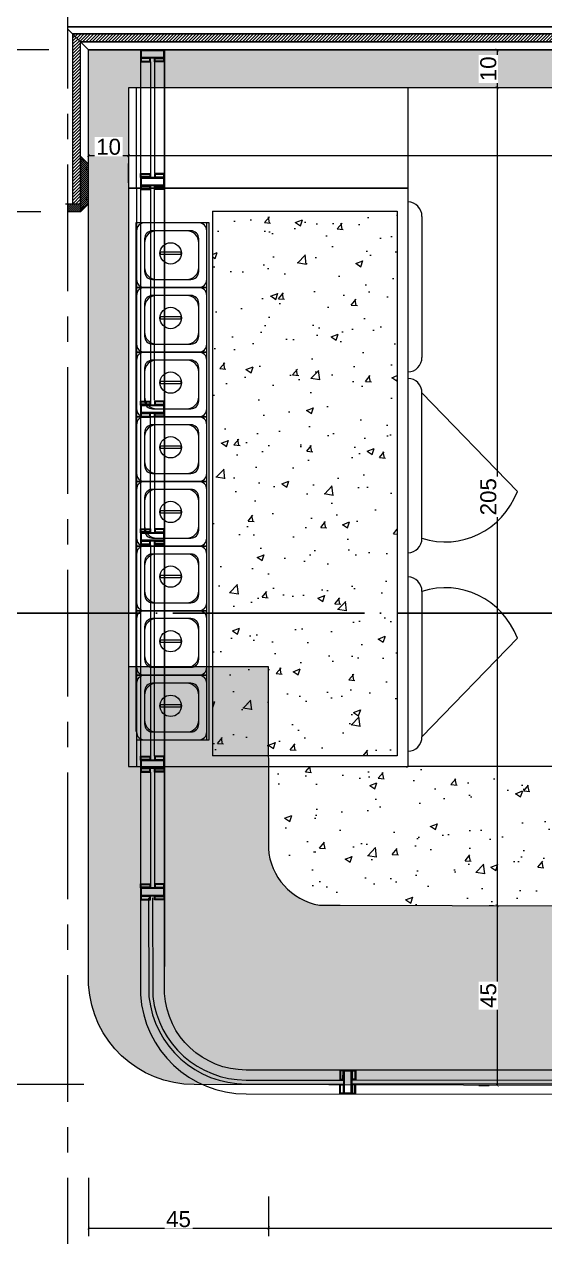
# Model space of a CAD drawing. Header units: millimetres. Extents: x 29001 to 40804, y -8833 to -5892.
# Drawn here: x 35326 to 35456.4, y -6390.7 to -6086.9 of the extents above; entities that cross this region are included whole.
import ezdxf

# ---------------------------------------------------------------- set-up
doc = ezdxf.new("R2010")
doc.units = ezdxf.units.MM
doc.linetypes.add('CENTER', pattern=[50.79999999999998, 31.75, -6.349999999999998, 6.349999999999998, -6.349999999999998])
doc.linetypes.add('DASHDOT', pattern=[14, 12, -1, 0, -1])
doc.layers.get('0').update_dxf_attribs({"lineweight": 0})
doc.layers.get('Defpoints').update_dxf_attribs({"lineweight": 0})
for name, color, linetype, lineweight in [('Auto-Yazi', 7, 'Continuous', 0), ('mutfak-Ekipman', 4, 'Continuous', 0), ('xxx_Auto_Duvar_Yesil Alcipan', 93, 'Continuous', 0), ('xxx_Auto_Element_Dograma Cam', 140, 'Continuous', 0), ('xxx_Auto_Element_Dograma Metal', 211, 'Continuous', 0), ('xxx_Auto_Kaplama_Ahşap', 34, 'Continuous', 0), ('xxx_Auto_Kaplama_Ahşap Tarama', 16, 'Continuous', 0), ('xxx_Auto_Kaplama_Mermer', 23, 'Continuous', 0), ('xxx_Auto_Kaplama_Mermer Tarama @ 1', 45, 'Continuous', 0), ('xxx_Auto_Konstruksiyon_Metal Ince', 161, 'Continuous', 0), ('xxx_Auto_Olcu_Ic', 33, 'Continuous', 0), ('xxx_Auto_Yardimci_Aks', 30, 'CENTER', 0)]:
    doc.layers.add(name, color=color, linetype=linetype, lineweight=lineweight)
doc.styles.add('AUTOBAN', font='')
doc.styles.get('AUTOBAN').set_extended_font_data('Helvetica Normal Tr')
doc.dimstyles.new('AUTO_DIM_1-20', dxfattribs={"dimtxt": 4, "dimasz": 0.75, "dimexe": 2, "dimexo": 10, "dimgap": 0.2, "dimtad": 1, "dimdec": 0, "dimrnd": 0.5, "dimdsep": 46, "dimtxsty": 'AUTOBAN', "dimblk": 'ARCHTICK', "dimcen": 2, "dimclrd": 256, "dimclre": 256, "dimclrt": 256, "dimadec": 0, "dimazin": 0, "dimtfac": 1, "dimtdec": 0, "dimtix": 1, "dimtofl": 0, "dimtmove": 1, "dimatfit": 3, "dimfxl": 1, "dimtolj": 1, "dimtzin": 0, "dimlwd": -1, "dimlwe": -1, "dimarcsym": 0})

# ---------------------------------------------------------------- blocks, each defined once
blk = doc.blocks.new('GN - 17.6-16.2')
at = {"color": 33}
for points in [[(6.800000000002909, -5.457000000000001e-12), (-6.800000000002909, 5.457000000000001e-12, 0.4142135623731128), (-8.80000000000291, -1.999999999994543), (-8.80000000000291, -14.19999999999527, 0.4142135623730951), (-6.800000000002909, -16.19999999999527), (6.800000000002909, -16.19999999999891, 0.4142135623730774), (8.80000000000291, -14.19999999999891), (8.80000000000291, -2.000000000005456, 0.4142135623730951)], [(4.800000000002909, -2.000000000005456), (-4.800000000002909, -1.99999999999818, 0.4142135623731679), (-6.800000000002909, -3.999999999998181), (-6.800000000002909, -12.19999999999527, 0.4142135623731363), (-4.800000000002909, -14.19999999999527), (4.800000000002909, -14.20000000000072, 0.4142135623730466), (6.800000000002909, -12.20000000000073), (6.800000000002909, -4.000000000005456, 0.4142135623730542)]]:
    blk.add_lwpolyline(points, format="xyb", close=True, dxfattribs=at)
at = {"color": 251}
blk.add_lwpolyline([(2.372224051097873, -7.369509254478543), (-2.876276907292776, -7.369509254478543), (-2.876276907292776, -7.894067873601669), (2.372224051097873, -7.894067873601669)], close=True, dxfattribs=at)
blk.add_circle((-0.2520264281047275, -7.64950925447738), 2.676163732368529, dxfattribs=at)
blk = doc.blocks.new('GN - K. 1-6')
at = {"color": 33}
blk.add_lwpolyline([(0, -16.19999999999891), (0, 0), (-17.60000000000582, 0), (-17.60000000000582, -16.19999999999891)], close=True, dxfattribs=at)
blk.add_lwpolyline([(-2, -11.19999999999891), (-2, -5, 0.4142135623730951), (-5, -2), (-12.60000000000582, -2, 0.4142135623731021), (-15.60000000000582, -5), (-15.60000000000582, -11.19999999999891, 0.4142135623730951), (-12.60000000000582, -14.19999999999891), (-5, -14.19999999999891, 0.4142135623730951)], format="xyb", close=True, dxfattribs=at)
blk = doc.blocks.new('A$C309A7591')
at = {"layer": 'mutfak-Ekipman'}
for name, p in [('GN - 17.6-16.2', (8.799970277774264, 16.19999649784586)), ('GN - K. 1-6', (17.59997027777717, 16.19999649784586))]:
    blk.add_blockref(name, p, dxfattribs=at)
blk = doc.blocks.new('A$C0DB76C52')
h = blk.add_hatch()
h.set_pattern_fill('AR-CONC', color=253, scale=0.1)
h.set_pattern_definition([(49.99999999999999, (8074.957668484072, 69430.91316468277), (18.2184668996004, -1.593908553890309), [1.905, -20.955]), (355, (8074.957668484072, 69430.91316468277), (-3.524342142496934, 19.10568452390352), [1.524, -16.764058417]), (100.4514447, (8076.475869184073, 69430.78033933278), (14.69412470903533, 17.51177519121951), [1.61900088, -17.80902446]), (46.18420000000002, (8074.957668484072, 69435.99316468278), (27.10790408921299, -4.204232793272715), [2.857499999999999, -31.43249999999999]), (96.63555760999996, (8077.216658484072, 69435.64281468277), (23.7404134051503, 24.74261245977215), [2.428502314, -26.713560816]), (351.1841511700001, (8074.957668484072, 69435.99316468278), (23.74041340649771, 24.74261245855327), [2.285996707, -25.145973192]), (21, (8077.497668484072, 69434.72316468277), (15.16143912691325, -10.22651981870876), [1.905, -20.955]), (326.0000000000001, (8077.497668484072, 69434.72316468277), (6.180202834764708, 18.41879661223193), [1.524, -16.764]), (71.45144499999999, (8078.761121744073, 69433.87095469277), (21.34164192787162, 8.192276888590525), [1.61900088, -17.80899376]), (37.50000000000001, (8074.957668484072, 69430.91316468277), (0.3088603250591817, 8.455503887315311), [0, -16.5608, 0, -17.018, 0, -16.8275]), (7.499999999999999, (8074.957668484072, 69430.91316468277), (6.681966251030575, 10.01805748181195), [0, -9.7028, 0, -16.1798, 0, -6.413500000000001]), (327.5, (8069.293468484072, 69430.91316468277), (13.55905951668714, -0.5728743992673444), [0, -6.350000000000001, 0, -19.812, 0, -26.289]), (317.5, (8066.753468484072, 69430.91316468277), (14.81291813860181, 2.542649103333303), [0, -8.255, 0, -13.1572, 0, -18.669])])
h.paths.add_polyline_path([(67.30825264108717, 139.1584377904073), (21.01030891237314, 139.1584377904073), (21.01030891237315, 2.629293401376344), (67.30825264108717, 2.629293401376344)])
at = {"color": 4, "linetype": 'Continuous'}
for p, q in [((69.99995626407326, 144.8999785163178), (-4.373557749204338e-05, 144.8999785163178)), ((-4.373557749204338e-05, 144.8999785163178), (-4.373557749204338e-05, -2.148369094356894e-05)), ((1.999956264393404, 144.8999785163178), (1.999956264393404, -2.148369094356894e-05)), ((69.99995626407326, -2.148369094356894e-05), (69.99995626407326, 144.8999785163178)), ((-4.373557749204338e-05, -2.148369094356894e-05), (69.99995626407326, -2.148369094356894e-05))]:
    blk.add_line(p, q, dxfattribs=at)
at = {"color": 251}
for p, q in [((21.01030891237315, 139.1584377904073), (67.30825264108717, 139.1584377904073)), ((21.01030891237315, 139.1584377904073), (21.01030891237315, 2.629293401376344)), ((67.30825264108717, 139.1584377904073), (67.30825264108717, 2.629293401376344)), ((67.30825264108717, 2.629293401376344), (21.01030891237315, 2.629293401376344))]:
    blk.add_line(p, q, dxfattribs=at)
at = {"color": 251, "linetype": 'Continuous'}
for p, q in [((73.49995626407326, 137.8385326851421), (73.49995626407326, 102.481521888054)), ((73.49995626407326, 57.16045575551107), (73.49995626407326, 93.60736109592835)), ((73.49995626407326, 93.60736109592835), (97.40759682143107, 68.86295311905269)), ((73.49995626407326, 43.85391980613349), (73.49995626407326, 7.40701446570165)), ((73.49995626407326, 7.40701446570165), (97.40759682143107, 32.15142244257731))]:
    blk.add_line(p, q, dxfattribs=at)
at = {"color": 253}
for p, q in [((20.22997188294539, 136.2181070251827), (1.849020651599858, 136.2181070251827)), ((1.849020651599858, 136.2181070251827), (1.849020651599858, 118.0021070251678)), ((20.22997188294539, 118.0021070251678), (20.22997188294539, 136.2181070251827)), ((1.849020651599858, 118.0021070251678), (1.849020651599858, 99.78610702516744)), ((20.22997188294539, 99.78610702516744), (20.22997188294539, 118.0021070251678)), ((1.849020651599858, 99.78610702516744), (1.849020651599858, 81.57010702516709)), ((20.22997188294539, 81.57010702516709), (20.22997188294539, 99.78610702516744)), ((1.849020651599858, 81.57010702516709), (1.849020651599858, 63.35410702515219)), ((20.22997188294539, 63.35410702515219), (20.22997188294539, 81.57010702516709)), ((1.849020651599858, 63.35410702515219), (1.849020651599858, 45.13810702515184)), ((20.22997188294539, 45.13810702515184), (20.22997188294539, 63.35410702515219)), ((1.849020651599858, 45.13810702515184), (1.849020651599858, 26.92210702515149)), ((20.22997188294539, 26.92210702513694), (20.22997188294539, 45.13810702515184)), ((1.849020651599858, 26.92210702515149), (1.849020651599858, 8.706107025136589)), ((20.22997188294539, 6.618107025205973), (20.22997188294539, 26.92210702513694)), ((1.999956264392495, 6.618107025205973), (20.2299718829463, 6.618107025205973))]:
    blk.add_line(p, q, dxfattribs=at)
at = {"color": 251, "linetype": 'Continuous'}
for centre, major_axis, ratio, start_param, end_param in [((69.99995626407326, 137.8385326851421), (6.829839154377003e-11, 3.62249999998312), 0.9661835748784569, -1.57079632677668, 1.95137239700216e-11), ((69.99995626407326, 102.481521888054), (-6.829209647122022e-11, 3.62249999998312), 0.9661835748784569, 3.141592653570281, 4.712388980366475), ((69.99995626407326, 93.60736109592835), (6.829839154377003e-11, 3.62249999998312), 0.9661835748784569, -1.57079632677668, 1.95137239700216e-11), ((79.3173727565154, 76.44098646771454), (-1.22022478309307e-11, 20.19880242678293), 0.9661835748792266, 2.838903407453659, 4.327806218784804), ((69.99995626407326, 57.16045575551107), (1.929125037198706e-11, 3.622499999968568), 0.966183574882338, 3.141592653595305, 4.712388980389835), ((69.99995626407326, 43.85391980613349), (6.829839154377003e-11, 3.62249999998312), 0.9661835748784569, -1.57079632677668, 1.95137239700216e-11), ((79.3173727565154, 24.57338909393002), (1.728964269615079e-10, 20.19880242677213), 0.9661835748792535, -1.186213565176228, 0.3026892461445265), ((69.99995626407326, 7.40701446570165), (-6.829209647122022e-11, 3.62249999998312), 0.9661835748784569, 3.141592653570281, 4.712388980366475)]:
    blk.add_ellipse(centre, major_axis=major_axis, ratio=ratio, start_param=start_param, end_param=end_param, dxfattribs=at)
for p in [(1.99998598662205, 120.0181105273368), (1.99998598662205, 103.8181105273397), (1.99998598662205, 87.61811052734265), (1.99998598662205, 71.41811052734556), (1.99998598662205, 55.21811052734847), (1.99998598662205, 39.01811052735138), (1.99998598662205, 22.81811052735429), (1.99998598662205, 6.618110527357203)]:
    blk.add_blockref('A$C309A7591', p)
blk = doc.blocks.new('hukj')
at = {"color": 3}
for points in [[(2.999999999781721, -3.5952605685452e-05), (-2.999999999781721, 3.5952605685452e-05)], [(2.999999999781721, -3.5952605685452e-05), (-3.000000000218279, -3.484636908979155e-05)]]:
    blk.add_lwpolyline(points, dxfattribs=at)
at = {"layer": 'xxx_Auto_Element_Dograma Cam'}
for p, q in [((-0.5000000002328306, -3.000035952612961), (-0.5000000002328306, -31.00581007655637)), ((0.4978667422910803, -181.0058120170252), (0.4978667422910803, -209.0058602455647)), ((50.92267536310101, -258.1505396604653), (106.6594578477816, -258.1695666591577)), ((106.5523148063075, -259.1692094877344), (49.92346654624271, -259.1455756478081))]:
    blk.add_line(p, q, dxfattribs=at)
for points in [[(0.4999999997817213, -3.000035952648432), (0.4999999997817213, -30.80581007655928)], [(-0.4999776776749059, -34.00581007658548), (-0.5006882982852403, -88.0057155621289)], [(0.4993227473751176, -87.80571556213181), (0.5000214314932236, -34.00581007658548)], [(-0.500383495236747, -120.0057637913806), (-0.5000000002182787, -92.00571556217164)], [(0.4999999997817213, -92.0057155621289), (0.4999999997817213, -120.005763791396)], [(-0.502147620296455, -124.0057637914106), (-0.502147620296455, -177.0058120170252)], [(0.4978667422619765, -177.0058120170543), (0.4978667423201841, -124.0057637913815)], [(-0.502147620296455, -181.0058120170543), (-0.502147620296455, -209.0058602455356)]]:
    blk.add_lwpolyline(points, dxfattribs=at)
for points in [[(-0.9999506225503865, -212.5218719929253), (-0.900962435938709, -237.3124161786982, 0.3829988504449173), (23.46163056138903, -259.1674026382025), (46.9218501114301, -259.1678543739617)], [(4.14055903092958e-05, -212.5178790431637), (0.09881944058724912, -237.2557929795203, 0.3823701193851365), (23.46129561046837, -258.1674026942992), (46.92186936415237, -258.1678543741473)]]:
    blk.add_lwpolyline(points, format="xyb", dxfattribs=at)
at = {"layer": 'xxx_Auto_Element_Dograma Metal', "linetype": 'Continuous'}
for points in [[(-3.003870818392897, -2.000035952612052), (-3.003870818392897, -3.000035952612052), (-0.5000000002182787, -3.000035952612052), (-0.5000000002182787, -2.000035952612052)], [(-3.000000000218279, -2.000035952605685), (2.999999999781721, -2.000035952605685), (2.999999999781721, -3.5952605685452e-05), (-3.000000000218279, -3.5952605685452e-05)], [(-2.803870818395808, -2.200035952609142), (-2.803870818395808, -2.800035952614962), (-0.7000000002153683, -2.800035952614962), (-0.7000000002153683, -2.200035952609142)], [(-2.800000000221189, -1.800035952623148), (2.799999999784632, -1.800035952623148), (2.799999999784632, -0.200035952617327), (-2.800000000221189, -0.200035952617327)], [(2.996129181534343, -2.000035952648432), (2.996129181534343, -3.000035952648432), (0.4999999997817213, -3.000035952648432), (0.4999999997817213, -2.000035952648432)], [(2.796129181537253, -2.200035952645521), (2.796129181537253, -2.800035952651342), (0.6999999997788109, -2.800035952651342), (0.6999999997788109, -2.200035952645521)], [(-3.000383564278309, -32.00581007657001), (-3.000383564278309, -31.00581007657001), (-0.5000000002182787, -31.00581007657001), (-0.5000000002182787, -32.00581007657001)], [(2.999616435714415, -32.00581007658548), (-3.000383564285585, -32.00581007658548), (-3.000383564285585, -34.00581007658548), (2.999616435714415, -34.00581007658548)], [(-2.800383564281219, -31.80581007657293), (-2.800383564281219, -31.2058100765671), (-0.7000000002299203, -31.2058100765671), (-0.7000000002299203, -31.80581007657293)], [(2.799616435717326, -32.20581007656801), (-2.800383564288495, -32.20581007656801), (-2.800383564288495, -33.80581007657383), (2.799616435717326, -33.80581007657383)], [(2.999616435663484, -32.00581007659184), (2.999616435663484, -31.00581007659184), (0.4999999997817213, -31.00581007659184), (0.4999999997817213, -32.00581007659184)], [(2.799616435666394, -31.80581007659475), (2.799616435666394, -31.20581007658893), (0.6999999997933628, -31.20581007658893), (0.6999999997933628, -31.80581007659475)], [(-3.000383564263757, -34.00581007659912), (-3.000383564263757, -35.00581007659912), (-0.4999805936313351, -35.00581666173366), (-0.4999805936313351, -34.00581666173366)], [(-2.800383564266667, -34.20581007659621), (-2.800383564266667, -34.80581007660203), (-0.6999805936284247, -34.80581666173657), (-0.6999805936284247, -34.20581666173075)], [(2.999616435663484, -34.00581007656274), (2.999616435663484, -35.00581007656274), (0.5000167374528246, -35.00580358840307), (0.5000167374528246, -34.00580358840307)], [(2.799616435666394, -34.20581007655983), (2.799616435666394, -34.80581007656565), (0.7000167374499142, -34.80580358840598), (0.7000167374499142, -34.20580358840016)], [(-3.001066662611265, -89.00571556214254), (-3.001066662611265, -88.00571556214254), (-0.5000000002182787, -88.00571556214254), (-0.5000000002182787, -89.00571556214254)], [(2.998933337330527, -89.00571556216437), (2.998933337330527, -88.00571556216437), (0.4999999997817213, -88.00571556216437), (0.4999999997817213, -89.00571556216437)], [(2.998933337374183, -89.005715562158), (-3.001066662625817, -89.005715562158), (-3.001066662625817, -91.005715562158), (2.998933337374183, -91.005715562158)], [(-3.001066662611265, -91.00571556217164), (-3.001066662611265, -92.00571556217164), (-0.5000000002182787, -92.00571556217164), (-0.5000000002182787, -91.00571556217164)], [(-2.801066662614176, -88.80571556214545), (-2.801066662614176, -88.20571556213963), (-0.7000000002299203, -88.20571556213963), (-0.7000000002299203, -88.80571556214545)], [(2.798933337377093, -89.20571556214054), (-2.801066662628727, -89.20571556214054), (-2.801066662628727, -90.80571556214636), (2.798933337377093, -90.80571556214636)], [(2.998933337330527, -91.00571556213526), (2.998933337330527, -92.00571556213526), (0.4999999997817213, -92.00571556213526), (0.4999999997817213, -91.00571556213526)], [(2.798933337333438, -88.80571556216728), (2.798933337333438, -88.20571556216146), (0.6999999997933628, -88.20571556216146), (0.6999999997933628, -88.80571556216728)], [(-2.801066662614176, -91.20571556216873), (-2.801066662614176, -91.80571556217456), (-0.7000000002153683, -91.80571556217456), (-0.7000000002153683, -91.20571556216873)], [(2.798933337333438, -91.20571556213235), (2.798933337333438, -91.80571556213818), (0.6999999997788109, -91.80571556213818), (0.6999999997788109, -91.20571556213235)], [(-3.001066662611265, -121.0057637913806), (-3.001066662611265, -120.0057637913806), (-0.5003659194262582, -120.0057637913806), (-0.5003659194262582, -121.0057637913806)], [(2.998933337374183, -121.0057637914033), (-3.001066662625817, -121.0057637914033), (-3.001066662625817, -123.0057637914033), (2.998933337374183, -123.0057637914033)], [(-2.801066662614176, -120.8057637913835), (-2.801066662614176, -120.2057637913776), (-0.7003659194378997, -120.2057637913776), (-0.7003659194378997, -120.8057637913835)], [(2.798933337377093, -121.2057637913858), (-2.801066662628727, -121.2057637913858), (-2.801066662628727, -122.8057637913917), (2.798933337377093, -122.8057637913917)], [(2.998933337330527, -121.0057637914024), (2.998933337330527, -120.0057637914024), (0.4999999997817213, -120.0057637914024), (0.4999999997817213, -121.0057637914024)], [(2.798933337333438, -120.8057637914053), (2.798933337333438, -120.2057637913995), (0.6999999997933628, -120.2057637913995), (0.6999999997933628, -120.8057637914053)], [(-3.001066662611265, -123.0057637914242), (-3.001066662611265, -124.0057637914242), (-0.5010666626112652, -124.0057637914242), (-0.5010666626112652, -123.0057637914242)], [(-2.801066662614176, -123.2057637914213), (-2.801066662614176, -123.8057637914271), (-0.7010666626083548, -123.8057637914271), (-0.7010666626083548, -123.2057637914213)], [(2.998933337330527, -123.0057637913878), (2.998933337330527, -124.0057637913878), (0.4989333373305271, -124.0057637913878), (0.4989333373305271, -123.0057637913878)], [(2.798933337333438, -123.2057637913849), (2.798933337333438, -123.8057637913907), (0.6989333373276168, -123.8057637913907), (0.6989333373276168, -123.2057637913849)], [(-3.002133257679816, -178.0058120170388), (-3.002133257679816, -177.0058120170388), (-0.5021332576798159, -177.0058120170388), (-0.5021332576798159, -178.0058120170388)], [(2.997866742305632, -178.0058120170543), (-3.002133257694368, -178.0058120170543), (-3.002133257694368, -180.0058120170543), (2.997866742305632, -180.0058120170543)], [(-2.802133257682726, -177.8058120170417), (-2.802133257682726, -177.2058120170359), (-0.7021332576914574, -177.2058120170359), (-0.7021332576914574, -177.8058120170417)], [(2.797866742308543, -178.2058120170368), (-2.802133257697278, -178.2058120170368), (-2.802133257697278, -179.8058120170426), (2.797866742308543, -179.8058120170426)], [(2.997866742261976, -178.0058120170606), (2.997866742261976, -177.0058120170606), (0.4978667422619765, -177.0058120170606), (0.4978667422619765, -178.0058120170606)], [(2.797866742264887, -177.8058120170635), (2.797866742264887, -177.2058120170577), (0.697866742273618, -177.2058120170577), (0.697866742273618, -177.8058120170635)], [(-3.002133257665264, -180.0058120170679), (-3.002133257665264, -181.0058120170679), (-0.502133257665264, -181.0058120170679), (-0.502133257665264, -180.0058120170679)], [(-2.802133257668174, -180.205812017065), (-2.802133257668174, -180.8058120170708), (-0.7021332576623536, -180.8058120170708), (-0.7021332576623536, -180.205812017065)], [(2.997866742261976, -180.0058120170315), (2.997866742261976, -181.0058120170315), (0.4978667422619765, -181.0058120170315), (0.4978667422619765, -180.0058120170315)], [(2.797866742264887, -180.2058120170286), (2.797866742264887, -180.8058120170344), (0.6978667422590661, -180.8058120170344), (0.6978667422590661, -180.2058120170286)], [(-3.002133257679816, -210.0058602455492), (-3.002133257679816, -209.0058602455492), (-0.5021332576798159, -209.0058602455492), (-0.5021332576798159, -210.0058602455492)], [(-2.802133257682726, -209.8058602455521), (-2.802133257682726, -209.2058602455463), (-0.7021332576914574, -209.2058602455463), (-0.7021332576914574, -209.8058602455521)], [(2.997866742261976, -210.0058602455711), (2.997866742261976, -209.0058602455711), (0.4978667422619765, -209.0058602455711), (0.4978667422619765, -210.0058602455711)], [(2.797866742264887, -209.805860245574), (2.797866742264887, -209.2058602455681), (0.697866742273618, -209.2058602455681), (0.697866742273618, -209.805860245574)], [(2.997866742305632, -210.005860245572), (-3.002133257694368, -210.005860245572), (-3.002133257694368, -212.005860245572), (2.997866742305632, -212.005860245572)], [(-3.002133257665264, -212.0058602455929), (-3.002133257665264, -213.0058602455929), (-0.5027054863676312, -212.9951627216697), (-0.5027054863676312, -211.9951627216697)], [(2.797866742308543, -210.2058602455545), (-2.802133257697278, -210.2058602455545), (-2.802133257697278, -211.8058602455603), (2.797866742308543, -211.8058602455603)], [(-2.802133257668174, -212.20586024559), (-2.802133257668174, -212.8058602455958), (-0.7027054863647209, -212.7951627216726), (-0.7027054863647209, -212.1951627216667)], [(2.997866742261976, -212.0058602455565), (3.000006785659934, -213.0058602454983), (0.4978789008382591, -213.0093471389091), (0.4978789008382591, -212.0093471389091)], [(2.797866742264887, -212.2058602455536), (2.797866742264887, -212.8058602455594), (0.6978789008353488, -212.809347138912), (0.6978789008353488, -212.2093471389062)], [(47.92191631987953, -255.6678879435822), (46.92191632009781, -255.6678665331583), (46.91837590095383, -258.1678542993504), (47.918375900721, -258.1678757097816)], [(47.72191203784314, -255.8678836614545), (47.12191203796829, -255.8678708151965), (47.11838018299022, -257.9678585814927), (47.71838018285052, -257.9678714277434)], [(49.92191631939932, -255.6679307643917), (49.92178785685974, -261.6679307630193), (47.92178785731812, -261.6678879421652), (47.9219163198577, -255.6678879435376)], [(49.72191203738475, -255.8679264822567), (49.72179213899653, -261.4679264809738), (48.12179213936906, -261.4678922243011), (48.12191203774273, -255.867892225584)], [(49.92191631940659, -255.6679307644354), (50.92191631916648, -255.6679521748583), (50.92186279311863, -258.1679521742853), (49.92186279333691, -258.1679307638615)], [(50.12191203726979, -255.8679350464736), (50.72191203713737, -255.8679478927297), (50.72186707524816, -257.9679478922399), (50.1218670753733, -257.9679350459819)], [(47.92178785729629, -261.6678879421352), (46.92178785752185, -261.6678665317122), (46.93253889525658, -259.1684389900311), (47.93253889502375, -259.1684604004531)], [(47.72179213943309, -261.4678836600979), (47.12179213955824, -261.4678708138481), (47.13253461312706, -259.368443272062), (47.73253461298737, -259.3684561183109)], [(49.92178785688156, -261.6679307630056), (50.92178785664873, -261.6679521734286), (50.92184138271841, -259.1679521740025), (49.92184138293669, -259.1679307635795)], [(50.12179213892523, -261.4679350451333), (50.72179213878553, -261.4679478913831), (50.72183710067475, -259.3679478918739), (50.12183710080717, -259.3679350456241)]]:
    blk.add_lwpolyline(points, close=True, dxfattribs=at)
blk.add_lwpolyline([(-2.999997388600605, -3.607527560234303e-05), (3.000000982559868, -3.5952605685452e-05)], dxfattribs=at)
at = {"layer": 'xxx_Auto_Konstruksiyon_Metal Ince', "linetype": 'Continuous', "ltscale": 20}
blk.add_line((-3.000000032297976, -0.002677438144019106), (-3.002744946184976, -230.4062600814541), dxfattribs=at)
for points in [[(-2.999997388600605, -3.607527560234303e-05), (-2.99999257021409, -236.6946979555159, 0.3974501118205186), (23.45341446142993, -261.6673640640256), (584.2143777830424, -261.6793701907136, 0.3146301254986586), (607.7644692491594, -238.9875191249857), (607.7644692491594, 1.994492859111233)], [(601.7645290009677, 2.000116872418403), (601.764469407688, -238.3679487214331, -0.302461930392059), (583.7206513809651, -255.6781449560758), (23.46028005333937, -255.6673629142069, -0.3952650015637319), (3.00000742602424, -236.5108520510075), (3.000000982559868, -3.5952605685452e-05)], [(2.999999967265467, -0.002749343348114053), (2.997263237542938, -229.7234196413592, 0.0001431484232769916), (3.000007240341802, -229.7344909976255, 0.0001431484232769916)]]:
    blk.add_lwpolyline(points, format="xyb", dxfattribs=at)
blk.add_arc((22.33408404381044, -224.9367217044673), 25.92046977440036, 192.181683177937, 192.2104806375432, dxfattribs=at)
blk = doc.blocks.new('_ArchTick')
at = {"color": 0, "linetype": 'ByBlock', "const_width": 0.15}
blk.add_lwpolyline([(-0.5, -0.5), (0.5, 0.5)], dxfattribs=at)
blk = doc.blocks.new('*D296')
at = {"layer": 'xxx_Auto_Olcu_Ic', "transparency": 16777216}
for p, q in [((35444.49693298312, -6093.296564671846), (35444.49693298312, -6102.796726500545)), ((35450.35502740883, -6093.296564671846), (35446.49693298312, -6093.296564671846)), ((35450.35502609253, -6102.796726500545), (35446.49693298312, -6102.796726500545))]:
    blk.add_line(p, q, dxfattribs=at)
at = {"layer": 'xxx_Auto_Olcu_Ic', "transparency": 16777216, "xscale": 0.75, "yscale": 0.75, "zscale": 0.75}
for p, rotation in [((35444.49693298312, -6093.296564671846), 90), ((35444.49693298312, -6102.796726500545), 270)]:
    blk.add_blockref('_ArchTick', p, dxfattribs=dict(at, rotation=rotation))
at = {"layer": 'xxx_Auto_Olcu_Ic', "transparency": 16777216, "insert": (35442.29693298312, -6098.046645586204), "char_height": 4, "attachment_point": 5, "rotation": 90, "style": 'AUTOBAN', "bg_fill": 3, "box_fill_scale": 1.1, "bg_fill_color": 256, "bg_fill_true_color": 13158600, "bg_fill_transparency": 0}
blk.add_mtext('\\A1;10', dxfattribs=at)
at = {"layer": 'Defpoints', "color": 0, "transparency": 16777216}
for p in [(35440.35502740883, -6093.296564671846, 0.02332046590823467), (35440.35502609253, -6102.796726500545, 0.02332046590823467), (35444.49693298312, -6102.796726500545)]:
    blk.add_point(p, dxfattribs=at)
blk = doc.blocks.new('*D297')
at = {"layer": 'Defpoints', "color": 0, "transparency": 16777216}
for p in [(35440.35502609253, -6102.796726500545, 0.02332046590823467), (35444.49693298312, -6307.780549593796), (35453.5678712885, -6307.780549593796, 0.02332046590823467)]:
    blk.add_point(p, dxfattribs=at)
at = {"layer": 'xxx_Auto_Olcu_Ic', "transparency": 16777216}
for p, q in [((35444.49693298312, -6102.796726500545), (35444.49693298312, -6307.780549593796)), ((35450.35502609253, -6102.796726500545), (35446.49693298312, -6102.796726500545)), ((35443.5678712885, -6307.780549593796), (35442.49693298312, -6307.780549593796))]:
    blk.add_line(p, q, dxfattribs=at)
at = {"layer": 'xxx_Auto_Olcu_Ic', "transparency": 16777216, "xscale": 0.75, "yscale": 0.75, "zscale": 0.75}
for p, rotation in [((35444.49693298312, -6102.796726500545), 90), ((35444.49693298312, -6307.780549593796), 270)]:
    blk.add_blockref('_ArchTick', p, dxfattribs=dict(at, rotation=rotation))
at = {"layer": 'xxx_Auto_Olcu_Ic', "transparency": 16777216, "insert": (35442.29693298312, -6205.288638047179), "char_height": 4, "attachment_point": 5, "rotation": 90, "style": 'AUTOBAN', "bg_fill": 3, "box_fill_scale": 1.1, "bg_fill_color": 256, "bg_fill_true_color": 13158600, "bg_fill_transparency": 0}
blk.add_mtext('\\A1;205', dxfattribs=at)
blk = doc.blocks.new('*D298')
at = {"layer": 'Defpoints', "color": 0, "transparency": 16777216}
for p in [(35453.5678712885, -6307.780549593796, 0.02332046590823467), (35444.49693298312, -6352.805361993755), (35449.91318653361, -6352.805361993755, 0.02332046590823467)]:
    blk.add_point(p, dxfattribs=at)
at = {"layer": 'xxx_Auto_Olcu_Ic', "transparency": 16777216}
for p, q in [((35443.5678712885, -6307.780549593796), (35442.49693298312, -6307.780549593796)), ((35444.49693298312, -6307.780549593796), (35444.49693298312, -6352.805361993755)), ((35439.91318653361, -6352.805361993755), (35442.49693298312, -6352.805361993755))]:
    blk.add_line(p, q, dxfattribs=at)
at = {"layer": 'xxx_Auto_Olcu_Ic', "transparency": 16777216, "xscale": 0.75, "yscale": 0.75, "zscale": 0.75}
for p, rotation in [((35444.49693298312, -6307.780549593796), 90), ((35444.49693298312, -6352.805361993755), 270)]:
    blk.add_blockref('_ArchTick', p, dxfattribs=dict(at, rotation=rotation))
at = {"layer": 'xxx_Auto_Olcu_Ic', "transparency": 16777216, "insert": (35442.29693298312, -6330.292955793783), "char_height": 4, "attachment_point": 5, "rotation": 90, "style": 'AUTOBAN', "bg_fill": 3, "box_fill_scale": 1.1, "bg_fill_color": 256, "bg_fill_true_color": 13158600, "bg_fill_transparency": 0}
blk.add_mtext('\\A1;45', dxfattribs=at)
blk = doc.blocks.new('*D299')
at = {"layer": 'Defpoints', "color": 0, "transparency": 16777216}
for p in [(35306.29937979449, -6133.872021755345), (35316.56221043164, -6133.872021755345, 0.02332046590823467), (35350.92701692749, -6352.625194012963, 0.02332046590823467)]:
    blk.add_point(p, dxfattribs=at)
at = {"layer": 'xxx_Auto_Olcu_Ic', "transparency": 16777216}
for p, q in [((35306.56221043164, -6133.872021755345), (35304.29937979449, -6133.872021755345)), ((35306.29937979449, -6352.625194012963), (35306.29937979449, -6133.872021755345)), ((35340.92701692749, -6352.625194012963), (35304.29937979449, -6352.625194012963))]:
    blk.add_line(p, q, dxfattribs=at)
at = {"layer": 'xxx_Auto_Olcu_Ic', "transparency": 16777216, "xscale": 0.75, "yscale": 0.75, "zscale": 0.75}
for p, rotation in [((35306.29937979449, -6133.872021755345), 90), ((35306.29937979449, -6352.625194012963), 270)]:
    blk.add_blockref('_ArchTick', p, dxfattribs=dict(at, rotation=rotation))
at = {"layer": 'xxx_Auto_Olcu_Ic', "transparency": 16777216, "insert": (35304.09937979449, -6243.248607884163), "char_height": 4, "attachment_point": 5, "rotation": 90, "style": 'AUTOBAN'}
blk.add_mtext('\\A1;219', dxfattribs=at)
blk = doc.blocks.new('*D300')
at = {"layer": 'Defpoints', "color": 0, "transparency": 16777216}
for p in [(35306.29937979449, -6093.296544176991), (35342.16583847893, -6093.296544176991, 0.02332046590823467), (35340.16086080978, -6133.895762592113, 0.02332046590823467)]:
    blk.add_point(p, dxfattribs=at)
at = {"layer": 'xxx_Auto_Olcu_Ic', "transparency": 16777216}
for p, q in [((35332.16583847893, -6093.296544176991), (35304.29937979449, -6093.296544176991)), ((35306.29937979449, -6133.895762592113), (35306.29937979449, -6093.296544176991)), ((35330.16086080978, -6133.895762592113), (35304.29937979449, -6133.895762592113))]:
    blk.add_line(p, q, dxfattribs=at)
at = {"layer": 'xxx_Auto_Olcu_Ic', "transparency": 16777216, "xscale": 0.75, "yscale": 0.75, "zscale": 0.75}
for p, rotation in [((35306.29937979449, -6093.296544176991), 90), ((35306.29937979449, -6133.895762592113), 270)]:
    blk.add_blockref('_ArchTick', p, dxfattribs=dict(at, rotation=rotation))
at = {"layer": 'xxx_Auto_Olcu_Ic', "transparency": 16777216, "insert": (35304.09937979449, -6113.596153384561), "char_height": 4, "attachment_point": 5, "rotation": 90, "style": 'AUTOBAN'}
blk.add_mtext('\\A1;41', dxfattribs=at)
blk = doc.blocks.new('*D302')
at = {"layer": 'xxx_Auto_Olcu_Ic', "transparency": 16777216}
for p, q in [((35342.16084916591, -6119.797063600255), (35352.16432867606, -6119.797063600255)), ((35342.16084916591, -6126.648232917029), (35342.16084916591, -6121.797063600255)), ((35352.16432867606, -6126.648232917023), (35352.16432867606, -6121.797063600255))]:
    blk.add_line(p, q, dxfattribs=at)
at = {"layer": 'xxx_Auto_Olcu_Ic', "transparency": 16777216, "xscale": 0.75, "yscale": 0.75, "zscale": 0.75, "rotation": 180}
blk.add_blockref('_ArchTick', (35342.16084916591, -6119.797063600255), dxfattribs=at)
at = {"layer": 'xxx_Auto_Olcu_Ic', "transparency": 16777216, "xscale": 0.75, "yscale": 0.75, "zscale": 0.75}
blk.add_blockref('_ArchTick', (35352.16432867606, -6119.797063600255), dxfattribs=at)
at = {"layer": 'xxx_Auto_Olcu_Ic', "transparency": 16777216, "insert": (35347.16258892098, -6117.597063600255), "char_height": 4, "attachment_point": 5, "style": 'AUTOBAN', "bg_fill": 3, "box_fill_scale": 1.1, "bg_fill_color": 256, "bg_fill_true_color": 13158600, "bg_fill_transparency": 0}
blk.add_mtext('\\A1;10', dxfattribs=at)
at = {"layer": 'Defpoints', "color": 0, "transparency": 16777216}
for p in [(35342.16084916591, -6116.648232917029, 0.02330493668215095), (35352.16432867606, -6116.648232917023, 0.02332046590823467), (35352.16432867606, -6119.797063600255)]:
    blk.add_point(p, dxfattribs=at)
blk = doc.blocks.new('*D303')
at = {"layer": 'Defpoints', "color": 0, "transparency": 16777216}
for p in [(35352.16432867606, -6116.648232917023, 0.02332046590823467), (35963.42145673123, -6116.578094771055, 0.02332046590823882), (35963.42145673123, -6119.797063600255)]:
    blk.add_point(p, dxfattribs=at)
at = {"layer": 'xxx_Auto_Olcu_Ic', "transparency": 16777216}
for p, q in [((35352.16432867606, -6119.797063600255), (35963.42145673123, -6119.797063600255)), ((35352.16432867606, -6126.648232917023), (35352.16432867606, -6121.797063600255)), ((35963.42145673123, -6126.578094771055), (35963.42145673123, -6121.797063600255))]:
    blk.add_line(p, q, dxfattribs=at)
at = {"layer": 'xxx_Auto_Olcu_Ic', "transparency": 16777216, "xscale": 0.75, "yscale": 0.75, "zscale": 0.75, "rotation": 180}
blk.add_blockref('_ArchTick', (35352.16432867606, -6119.797063600255), dxfattribs=at)
at = {"layer": 'xxx_Auto_Olcu_Ic', "transparency": 16777216, "xscale": 0.75, "yscale": 0.75, "zscale": 0.75}
blk.add_blockref('_ArchTick', (35963.42145673123, -6119.797063600255), dxfattribs=at)
at = {"layer": 'xxx_Auto_Olcu_Ic', "transparency": 16777216, "insert": (35657.79289270364, -6117.597063600255), "char_height": 4, "attachment_point": 5, "style": 'AUTOBAN', "bg_fill": 3, "box_fill_scale": 1.1, "bg_fill_color": 256, "bg_fill_true_color": 13158600, "bg_fill_transparency": 0}
blk.add_mtext('\\A1;612', dxfattribs=at)
blk = doc.blocks.new('*D304')
at = {"layer": 'Defpoints', "color": 0, "transparency": 16777216}
for p in [(35342.16584250126, -6366.020218181304), (35387.18919071463, -6370.615849432226), (35387.18919071463, -6388.558053486286)]:
    blk.add_point(p, dxfattribs=at)
at = {"layer": 'xxx_Auto_Olcu_Ic', "transparency": 16777216}
for p, q in [((35342.16584250126, -6376.020218181304), (35342.16584250126, -6390.558053486286)), ((35387.18919071463, -6380.615849432226), (35387.18919071463, -6390.558053486286)), ((35342.16584250126, -6388.558053486286), (35387.18919071463, -6388.558053486286))]:
    blk.add_line(p, q, dxfattribs=at)
at = {"layer": 'xxx_Auto_Olcu_Ic', "transparency": 16777216, "xscale": 0.75, "yscale": 0.75, "zscale": 0.75, "rotation": 180}
blk.add_blockref('_ArchTick', (35342.16584250126, -6388.558053486286), dxfattribs=at)
at = {"layer": 'xxx_Auto_Olcu_Ic', "transparency": 16777216, "xscale": 0.75, "yscale": 0.75, "zscale": 0.75}
blk.add_blockref('_ArchTick', (35387.18919071463, -6388.558053486286), dxfattribs=at)
at = {"layer": 'xxx_Auto_Olcu_Ic', "transparency": 16777216, "insert": (35364.67751660795, -6386.358053486286), "char_height": 4, "attachment_point": 5, "style": 'AUTOBAN', "bg_fill": 3, "box_fill_scale": 1.1, "bg_fill_color": 256, "bg_fill_true_color": 13158600, "bg_fill_transparency": 0}
blk.add_mtext('\\A1;45', dxfattribs=at)
blk = doc.blocks.new('*D305')
at = {"layer": 'Defpoints', "color": 0, "transparency": 16777216}
for p in [(35965.92542850062, -6309.292792898316, 0.02332046590823467), (35387.18919071463, -6370.615849432226), (35965.92542850062, -6388.558053486286)]:
    blk.add_point(p, dxfattribs=at)
at = {"layer": 'xxx_Auto_Olcu_Ic', "transparency": 16777216}
for p, q in [((35965.92542850062, -6319.292792898316), (35965.92542850062, -6390.558053486286)), ((35387.18919071463, -6380.615849432226), (35387.18919071463, -6390.558053486286)), ((35387.18919071463, -6388.558053486286), (35965.92542850062, -6388.558053486286))]:
    blk.add_line(p, q, dxfattribs=at)
at = {"layer": 'xxx_Auto_Olcu_Ic', "transparency": 16777216, "xscale": 0.75, "yscale": 0.75, "zscale": 0.75, "rotation": 180}
blk.add_blockref('_ArchTick', (35387.18919071463, -6388.558053486286), dxfattribs=at)
at = {"layer": 'xxx_Auto_Olcu_Ic', "transparency": 16777216, "xscale": 0.75, "yscale": 0.75, "zscale": 0.75}
blk.add_blockref('_ArchTick', (35965.92542850062, -6388.558053486286), dxfattribs=at)
at = {"layer": 'xxx_Auto_Olcu_Ic', "transparency": 16777216, "insert": (35676.55730960763, -6386.358053486286), "char_height": 4, "attachment_point": 5, "style": 'AUTOBAN', "bg_fill": 3, "box_fill_scale": 1.1, "bg_fill_color": 256, "bg_fill_true_color": 13158600, "bg_fill_transparency": 0}
blk.add_mtext('\\A1;579', dxfattribs=at)

msp = doc.modelspace()

# ---------------------------------------------------------------- hatches: boundary and pattern name
at = {"true_color": 0x6e6e6e}
h = msp.add_hatch(dxfattribs=at)
h.set_pattern_fill('AR-CONC', color=8, scale=0.1)
h.set_pattern_definition([(49.99999999999999, (36900.00800338964, 62824.83778845507), (18.2184668996004, -1.593908553890309), [1.905, -20.955]), (355, (36900.00800338964, 62824.83778845507), (-3.524342142496934, 19.10568452390352), [1.524, -16.764058417]), (100.4514447, (36901.52620408963, 62824.70496310509), (14.69412470903533, 17.51177519121951), [1.61900088, -17.80902445999999]), (46.18420000000002, (36900.00800338964, 62829.91778845509), (27.10790408921299, -4.204232793272715), [2.857499999999993, -31.43249999999994]), (96.63555760999992, (36902.26699338964, 62829.56743845507), (23.7404134051503, 24.74261245977215), [2.428502314, -26.713560816]), (351.1841511700001, (36900.00800338964, 62829.91778845509), (23.74041340649771, 24.74261245855327), [2.285996707, -25.145973192]), (21, (36902.54800338965, 62828.64778845507), (15.16143912691325, -10.22651981870876), [1.905, -20.955]), (326.0000000000001, (36902.54800338965, 62828.64778845507), (6.180202834764708, 18.41879661223193), [1.524, -16.764]), (71.45144499999999, (36903.81145664965, 62827.79557846507), (21.34164192787162, 8.192276888590525), [1.61900088, -17.80899376]), (37.50000000000001, (36900.00800338964, 62824.83778845507), (0.3088603250591817, 8.455503887315311), [0, -16.5608, 0, -17.018, 0, -16.8275]), (7.499999999999999, (36900.00800338964, 62824.83778845507), (6.681966251030575, 10.01805748181195), [0, -9.7028, 0, -16.1798, 0, -6.413500000000001]), (327.5, (36894.34380338964, 62824.83778845507), (13.55905951668714, -0.5728743992673444), [0, -6.350000000000001, 0, -19.812, 0, -26.289]), (317.5, (36891.80380338963, 62824.83778845507), (14.81291813860181, 2.542649103333303), [0, -8.255, 0, -13.1572, 0, -18.669])])
h.paths.add_polyline_path([(35477.44047055971, -6272.856980176019), (35422.16432867605, -6272.856980176019), (35387.17828083606, -6272.856980176019), (35387.19135285354, -6293.404191398224, 0.3478426492445754), (35399.98601140013, -6307.637732509133), (35405.17566204915, -6307.637718101631), (35477.44047055971, -6307.850065448061)])
at = {"layer": 'xxx_Auto_Kaplama_Ahşap'}
h = msp.add_hatch(dxfattribs=at)
h.set_pattern_fill('JIS_WOOD', color=256, scale=0.8, angle=-1.272221872585407e-14)
h.set_pattern_definition([(44.99999999999999, (7247.637786434207, 44259.17449793314), (-0.3999999993287873, 0.3999999993287875), [])])
h.paths.add_polyline_path([(35340.16068052458, -6091.296400656088), (35338.16062798131, -6089.296585429279), (35338.1606748995, -6131.895758526204), (35340.1607558099, -6131.89575927132)])
h = msp.add_hatch(dxfattribs=at)
h.set_pattern_fill('JIS_WOOD', color=256, scale=0.8, angle=-1.272221872585407e-14)
h.set_pattern_definition([(44.99999999999999, (7242.137470868998, 44257.37719438881), (-0.3999999993287873, 0.3999999993287875), [])])
h.paths.add_polyline_path([(35923.2974111463, -6089.29378992878), (35338.16072584737, -6089.293712766718), (35340.16068051555, -6091.29341955996), (35923.2974111463, -6091.293274541605)])
at = {"layer": 'xxx_Auto_Kaplama_Ahşap Tarama'}
h = msp.add_hatch(dxfattribs=at)
h.set_pattern_fill('JIS_WOOD', color=256, scale=0.5, angle=-1.272221872585407e-14)
h.set_pattern_definition([(44.99999999999999, (-20846.88481780402, 95783.4472256345), (-0.249999999580492, 0.2499999995804922), [])])
h.paths.add_polyline_path([(35341.66086202405, -6130.946035816095), (35342.16085852838, -6130.946027661696), (35342.16087483717, -6131.946027661565), (35340.16091095076, -6133.920885656939), (35340.16087391695, -6119.946051204789), (35342.1608993068, -6121.946141831716), (35342.160882998, -6122.946141831585), (35341.66088299806, -6122.946133677186), (35341.6608748442, -6123.446100959213), (35342.16089031336, -6123.446109113859), (35342.16077614752, -6130.446364761571), (35341.66085037431, -6130.446052131324)])
h = msp.add_hatch(dxfattribs=at)
h.set_pattern_fill('JIS_WOOD', color=256, scale=0.5, angle=-1.272221872585407e-14)
h.set_pattern_definition([(44.99999999999999, (7245.661398157681, 45068.77446765393), (-0.249999999580492, 0.2499999995804922), [])])
h.paths.add_polyline_path([(35340.16086080977, -6133.872021755343), (35340.16086080976, -6133.895764673472), (35336.98687248369, -6133.895810356673), (35336.98687284702, -6131.897270025835), (35340.16086080977, -6131.897224342633)])
at = {"layer": 'xxx_Auto_Kaplama_Mermer Tarama @ 1', "true_color": 0xb0a4a0}
h = msp.add_hatch(dxfattribs=at)
h.set_pattern_fill('DOTS', color=253, scale=1.5, angle=540)
h.set_pattern_definition([(180, (-5781.234897503717, 47363.31567078076), (-1.190625000000001, -2.381249999999999), [0, -2.38125])])
edge = h.paths.add_edge_path()
edge.add_line((35342.16583847892, -6093.296552068547), (35963.51271639181, -6093.296547116443))
edge.add_line((35963.51271639181, -6093.296547116443), (35963.51271639181, -6102.796714280915))
edge.add_line((35963.51271639181, -6102.796714280915), (35352.16260563578, -6102.796714280915))
edge.add_line((35352.16260563578, -6102.796714280915), (35352.16260563578, -6247.796714407895))
edge.add_line((35352.16260563578, -6247.796714407895), (35387.16233763925, -6247.796714407895))
edge.add_line((35387.16233763925, -6247.796714407895), (35387.19135285354, -6270.404191398216))
edge.add_line((35387.19135285354, -6270.404191398216), (35387.19135285354, -6293.40419139822))
edge.add_arc((35402.58079452683, -6292.43787097344), 15.41975000377311, 183.5929496594233, 227.6554270000184)
edge.add_arc((35402.58079452683, -6292.43787097344), 15.4197500037786, 227.6554269999984, 260.3123678776854)
edge.add_line((35399.98601140013, -6307.637732509139), (35965.92532959906, -6309.292792606405))
edge.add_line((35965.92532959906, -6309.292792606405), (35965.92535957682, -6315.938523060669))
edge.add_line((35965.92535957682, -6315.938523060669), (35965.92532397047, -6331.290441716495))
edge.add_arc((35937.90261658172, -6325.774194260629), 28.56048170795275, 279.00969316851086, 348.86375655994703, ccw=False)
edge.add_line((35942.37523250435, -6353.982292782132), (35883.37949368976, -6353.841299375711))
edge.add_line((35883.37949368976, -6353.841299375711), (35875.45251102738, -6353.822354748342))
edge.add_line((35875.45251102738, -6353.822354748342), (35368.63320018192, -6352.612422977975))
edge.add_arc((35368.62152505118, -6326.112791254241), 26.4996342956321, 183.3004229496563, 270.0252432064246, ccw=False)
edge.add_line((35342.16584327008, -6327.638412209541), (35342.16583847892, -6093.296552068547))

# ---------------------------------------------------------------- linework, layer by layer
at = {"color": 8, "true_color": 0x6e6e6e}
msp.add_line((35477.44047055971, -6272.856980176019, 0.02332046590823467), (35422.16432867605, -6272.856980176019, 0.02332046590823467), dxfattribs=at)
at = {"color": 8, "true_color": 0x6e6e6e, "elevation": 0.02332046590823467}
msp.add_lwpolyline([(35422.16432867605, -6127.956980175995), (35422.16432867605, -6102.797093702729), (35352.16432867605, -6102.797093702729), (35352.16432867607, -6127.956980175995), (35422.16432867605, -6127.956980175995), (35352.16432867607, -6127.956980175995), (35354.16432867637, -6127.956980175995), (35354.16432867605, -6102.797093702729)], dxfattribs=at)
at = {"layer": 'Auto-Yazi', "color": 4, "linetype": 'DASHDOT', "lineweight": -3, "ltscale": 4, "elevation": 0.02332046590823467}
msp.add_lwpolyline([(35251.09215281504, -6234.433512200317), (36066.00774461689, -6234.433512200317)], dxfattribs=at)
at = {"layer": 'xxx_Auto_Duvar_Yesil Alcipan', "linetype": 'Continuous'}
msp.add_line((35336.98687266535, -6087.496395189106, 0.02332046590823467), (35969.724635769, -6087.497034956913, 0.02332046590823467), dxfattribs=at)
at = {"layer": 'xxx_Auto_Kaplama_Ahşap', "linetype": 'Continuous'}
for p, q in [((35340.16068052458, -6089.296449509734, 0.02332046590823467), (35967.92534005555, -6089.296702505899, 0.02332046590823467)), ((35965.92538537836, -6091.296393182847, 0.02332046590823467), (35340.16068052458, -6091.296400656088, 0.02332046590823467))]:
    msp.add_line(p, q, dxfattribs=at)
at = {"layer": 'xxx_Auto_Kaplama_Ahşap', "elevation": 0.02332046590823467}
msp.add_lwpolyline([(35336.98687266535, -6088.1221824178), (35338.16072584737, -6089.296683283735), (35967.92534005555, -6089.296683283735), (35969.72462992049, -6087.496650633789), (35336.98687266535, -6087.496394809583)], dxfattribs=at)
at = {"layer": 'xxx_Auto_Kaplama_Ahşap', "linetype": 'Continuous'}
for points, elevation in [([(35338.16072584737, -6131.895766038005), (35340.16080334032, -6131.895765213857), (35340.16068052458, -6091.296400656088), (35338.16072584737, -6089.296683283735)], 0.02332046590823467), ([(35340.16085731414, -6133.895733752864), (35342.16082469629, -6131.895701135531), (35342.16080838749, -6130.895701135662), (35341.66080838755, -6130.895709290061), (35341.66080023343, -6130.39572560529), (35342.1607224412, -6130.396149875284), (35342.16666345703, -6123.395782682791), (35341.66082470331, -6123.395774433165), (35341.66083285717, -6122.895807151152), (35342.16083285712, -6122.895815305551), (35342.16084916591, -6121.895815305682), (35340.16088178377, -6119.89578268835)], 0.02330493668215095), ([(35340.16085731414, -6133.895733752864), (35342.16082469629, -6131.895701135531), (35342.16080838749, -6130.895701135662), (35341.66080838755, -6130.895709290061), (35341.66080023343, -6130.39572560529), (35342.1607224412, -6130.396149875284), (35342.16666345703, -6123.395782682791), (35341.66082470331, -6123.395774433165), (35341.66083285717, -6122.895807151152), (35342.16083285712, -6122.895815305551), (35342.16084916591, -6121.895815305682), (35340.16088178377, -6119.89578268835)], 0.02330493668215095), ([(35340.16086080977, -6133.872021755343), (35340.16086080976, -6133.89573025713), (35340.13711711719, -6133.895764673472), (35336.98687248369, -6133.895764673472), (35336.98687284702, -6131.897224342633), (35340.16086080977, -6131.897224342633)], 0.02332046590823467)]:
    msp.add_lwpolyline(points, close=True, dxfattribs=dict(at, elevation=elevation))
at = {"layer": 'xxx_Auto_Kaplama_Ahşap', "elevation": 0.02332046590823467}
msp.add_lwpolyline([(35340.16068052458, -6091.296400656088), (35965.92538537836, -6091.296393182847), (35967.92532155426, -6089.29670178283), (35338.16072584737, -6089.296683283735)], close=True, dxfattribs=at)
at = {"layer": 'xxx_Auto_Kaplama_Ahşap', "linetype": 'Continuous'}
for points, elevation in [([(35340.16080367587, -6131.395764484355), (35340.16082377606, -6119.895724678755)], 0.02330493668215095), ([(35340.16080367587, -6131.395764484355), (35340.16082377606, -6119.895724678755)], 0.02330493668215095), ([(35340.1608608098, -6120.895895140705), (35340.16086080976, -6133.895733752864), (35342.1608281919, -6131.895701135531), (35342.16081188311, -6130.895701135662), (35341.66081188316, -6130.895709290061), (35341.66080372903, -6130.39572560529), (35342.16072593682, -6130.396149875284), (35342.16510363969, -6123.395782657354)], 0.02332046590823467), ([(35340.1608608098, -6120.895895140705), (35340.16086080976, -6133.895733752864), (35342.1608281919, -6131.895701135531), (35342.16081188311, -6130.895701135662), (35341.66081188316, -6130.895709290061), (35341.66080372903, -6130.39572560529), (35342.16072593682, -6130.396149875284), (35342.16510363969, -6123.395782657354)], 0.02332046590823467), ([(35336.36138165343, -6131.89576266407), (35340.16085731408, -6131.895765213886), (35340.16086080976, -6133.895762592111)], 0.02332046590823467), ([(35336.36138165343, -6131.89576266407), (35340.16085731409, -6131.895765213886), (35340.16086080977, -6133.895762592111)], 0.02332046590823467)]:
    msp.add_lwpolyline(points, dxfattribs=dict(at, elevation=elevation))
at = {"layer": 'xxx_Auto_Kaplama_Ahşap Tarama'}
for points, elevation in [([(35342.16049710886, -6093.296544175108), (35340.16068232622, -6091.296400656088)], 0.02332046590823467), ([(35461.97916574431, -6093.296586201447), (35342.16084916591, -6093.296544175239)], 0.02332046590823467), ([(35342.16084916591, -6121.895815305682), (35342.16084916591, -6093.296544175239)], 0.02330493668215095)]:
    msp.add_lwpolyline(points, dxfattribs=dict(at, elevation=elevation))
at = {"layer": 'xxx_Auto_Kaplama_Mermer', "elevation": 0.02332046590823467}
msp.add_lwpolyline([(35342.16583847892, -6093.296552068547), (35963.51271639181, -6093.296631822938), (35963.51271639181, -6102.79679898741), (35352.16260563578, -6102.796714280915), (35352.16260563578, -6247.796714407895), (35387.16233763925, -6247.796714407895), (35387.19135285354, -6293.404191398216), (35387.19135285354, -6293.404191398216, 0.3478426492445763), (35399.98601140013, -6307.637732509139), (35405.17566204915, -6307.637718101637), (35965.92542850062, -6309.292792898316), (35965.92529065303, -6322.584253223021), (35965.92529065303, -6331.290441077789, -0.1387889309862361), (35958.84447257053, -6345.013219674574, -0.203989619740177), (35942.37523250435, -6353.982292782132), (35368.61925030172, -6352.611078317998, -0.3974501118199482), (35342.16584327008, -6327.638412209541), (35342.16583847892, -6093.296552068547)], format="xyb", dxfattribs=at)
at = {"layer": 'xxx_Auto_Yardimci_Aks', "elevation": 0.02332046590823467}
msp.add_lwpolyline([(35336.98687266535, -6032.063611155717), (35974.01452660101, -6032.063509515033), (35974.01452660101, -6407.761027358275), (35336.98687266535, -6407.761128998959)], close=True, dxfattribs=at)

# ---------------------------------------------------------------- block references
at = {"color": 6}
msp.add_blockref('hukj', (35358.16082805613, -6093.296514886876, 0.02332046590823467), dxfattribs=at)
at = {"color": 8, "true_color": 0x6e6e6e}
msp.add_blockref('A$C0DB76C52', (35352.16437241198, -6272.856958692328, 0.02332046590823467), dxfattribs=at)

# ---------------------------------------------------------------- dimensions: what is measured, and where the dimension line sits
at = {"layer": 'xxx_Auto_Olcu_Ic'}
for base, p1, p2, picture, middle in [((35306.29937979449, -6093.296544176991), (35340.16086080977, -6133.895762592111, 0.02332046590823467), (35342.16583847892, -6093.296544176989, 0.02332046590823467), '*D300', (35304.09937979449, -6113.596153384561)), ((35306.29937979449, -6133.872021755345), (35350.92701692748, -6352.62519401296, 0.02332046590823467), (35316.56221043162, -6133.872021755343, 0.02332046590823467), '*D299', (35304.09937979449, -6243.248607884163))]:
    dim = msp.add_linear_dim(base=base, p1=p1, p2=p2, angle=90, dimstyle='AUTO_DIM_1-20', dxfattribs=at)
    dim.commit()
    dim.dimension.update_dxf_attribs({"geometry": picture, "text_midpoint": middle})

# ---------------------------------------------------------------- next in the draw order: dimensions: what is measured, and where the dimension line sits
dim = msp.add_linear_dim(base=(35444.49693298312, -6102.796726500545), p1=(35440.35502740882, -6093.296564671844, 0.02332046590823467), p2=(35440.35502609251, -6102.796726500543, 0.02332046590823467), angle=90, dimstyle='AUTO_DIM_1-20', override={"dimtfill": 1}, dxfattribs=at)
dim.commit()
dim.dimension.update_dxf_attribs({"geometry": '*D296', "text_midpoint": (35442.29693298312, -6098.046645586204)})
for base, p1, p2, picture, middle in [((35352.16432867606, -6119.797063600255), (35342.16084916591, -6116.648232917029, 0.02330493668215095), (35352.16432867606, -6116.648232917023, 0.02332046590823467), '*D302', (35347.16258892098, -6117.597063600255)), ((35387.18919071463, -6388.558053486286), (35342.16584250126, -6366.020218181304), (35387.18919071463, -6370.615849432226), '*D304', (35364.67751660795, -6386.358053486286))]:
    dim = msp.add_linear_dim(base=base, p1=p1, p2=p2, dimstyle='AUTO_DIM_1-20', override={"dimtfill": 1}, dxfattribs=at)
    dim.commit()
    dim.dimension.update_dxf_attribs({"geometry": picture, "text_midpoint": middle})

# ---------------------------------------------------------------- next in the draw order: dimensions: what is measured, and where the dimension line sits
dim = msp.add_linear_dim(base=(35444.49693298312, -6307.780549593796), p1=(35440.35502609251, -6102.796726500543, 0.02332046590823467), p2=(35453.56787128848, -6307.780549593792, 0.02332046590823467), angle=90, dimstyle='AUTO_DIM_1-20', override={"dimtfill": 1}, dxfattribs=at)
dim.commit()
dim.dimension.update_dxf_attribs({"geometry": '*D297', "text_midpoint": (35442.29693298312, -6205.288638047179)})

# ---------------------------------------------------------------- next in the draw order: dimensions: what is measured, and where the dimension line sits
dim = msp.add_linear_dim(base=(35963.42145673123, -6119.797063600255), p1=(35352.16432867606, -6116.648232917023, 0.02332046590823467), p2=(35963.42145673123, -6116.578094771055, 0.02332046590823882), dimstyle='AUTO_DIM_1-20', override={"dimtfill": 1}, dxfattribs=at)
dim.commit()
dim.dimension.update_dxf_attribs({"geometry": '*D303', "text_midpoint": (35657.79289270364, -6117.597063600255)})
dim = msp.add_linear_dim(base=(35444.49693298312, -6352.805361993755), p1=(35453.56787128848, -6307.780549593792, 0.02332046590823467), p2=(35449.91318653359, -6352.805361993751, 0.02332046590823467), angle=90, dimstyle='AUTO_DIM_1-20', override={"dimtfill": 1}, dxfattribs=at)
dim.commit()
dim.dimension.update_dxf_attribs({"geometry": '*D298', "text_midpoint": (35442.29693298312, -6330.292955793783)})

# ---------------------------------------------------------------- next in the draw order: dimensions: what is measured, and where the dimension line sits
dim = msp.add_linear_dim(base=(35965.92542850062, -6388.558053486286), p1=(35387.18919071463, -6370.615849432226), p2=(35965.92542850062, -6309.292792898316, 0.02332046590823467), dimstyle='AUTO_DIM_1-20', override={"dimtfill": 1}, dxfattribs=at)
dim.commit()
dim.dimension.update_dxf_attribs({"geometry": '*D305', "text_midpoint": (35676.55730960763, -6386.358053486286)})

doc.saveas('drawing.dxf')
